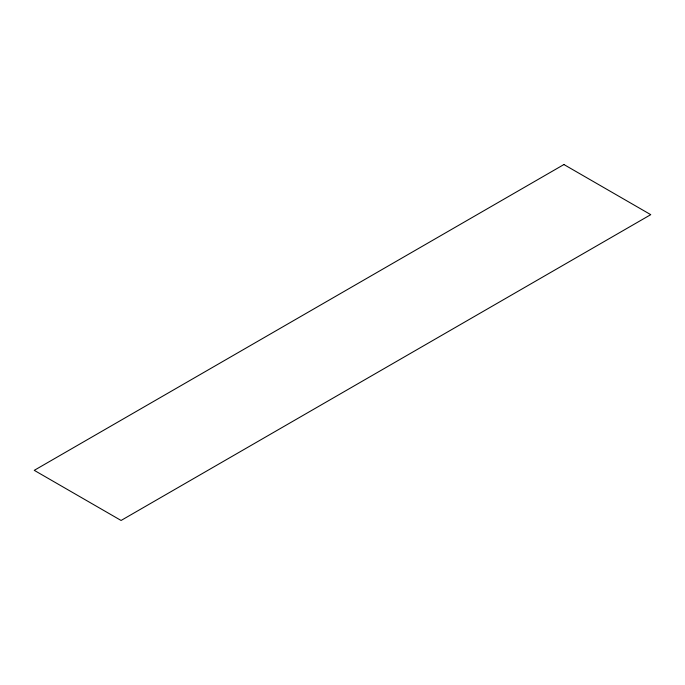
<?xml version="1.0" encoding="UTF-8"?>
<svg xmlns="http://www.w3.org/2000/svg" width="685" height="685" viewBox="0 0 685 685"><rect width="100%" height="100%" fill="white"/><g stroke="black" fill="none" stroke-linecap="round" stroke-linejoin="round"><path stroke-width="1.03" d="M563.918 164.537L34.25 470.338L121.082 520.463L650.75 214.662L563.918 164.537"/></g></svg>
